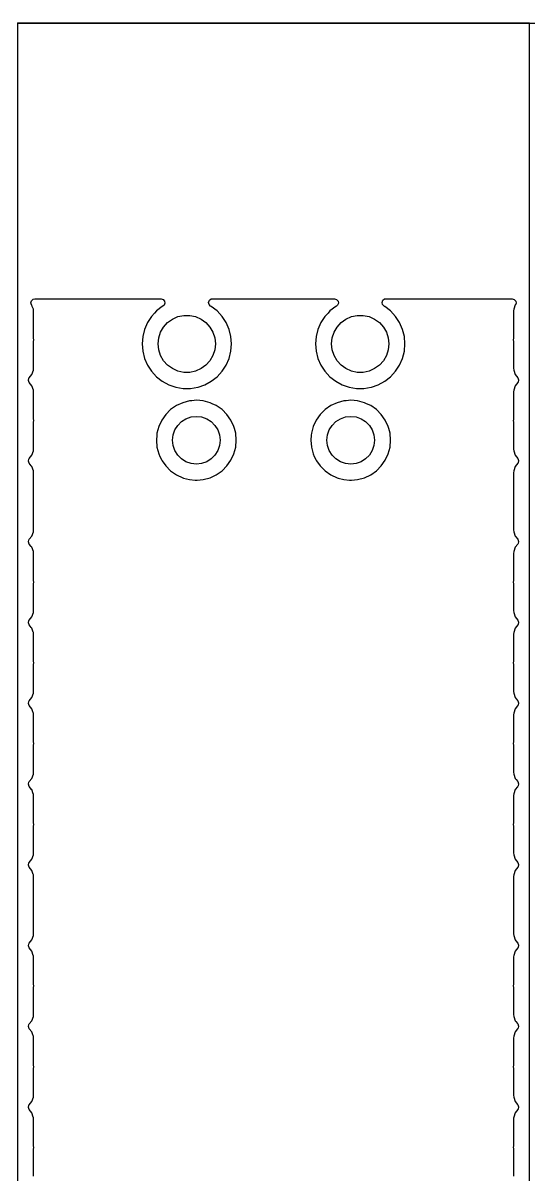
# Model space of a CAD drawing. Header units: millimetres. Extents: x 46 to 4458, y 59 to 1499.
# Drawn here: x 1836.85 to 1852.74, y 908.48 to 944.7 of the extents above; entities that cross this region are included whole.
import ezdxf

# ---------------------------------------------------------------- set-up
doc = ezdxf.new("R2010")
doc.units = ezdxf.units.MM
doc.layers.add('BLACK', color=7, linetype='Continuous')

msp = doc.modelspace()

# ---------------------------------------------------------------- linework, layer by layer
msp.add_lwpolyline([(1739.51188, 833.25441), (1638.06271, 833.5564), (1638.38771, 944.69762), (2107.13583, 944.69762), (2107.13583, 832.69492), (1950.85196, 832.69492)])
msp.add_lwpolyline([(1836.67813, 883.55889), (1852.75813, 883.55889), (1852.7581, 944.69762), (1836.6781, 944.69762)], close=True)
at = {"layer": 'BLACK', "linetype": 'Continuous'}
for p, q in [((1837.09794, 935.89659), (1837.11279, 935.96486)), ((1837.11279, 935.96486), (1837.1622, 936.01427)), ((1837.1622, 936.01427), (1837.22163, 936.02944)), ((1837.22163, 936.02944), (1841.18492, 936.02944)), ((1841.18492, 936.02944), (1841.25196, 936.00975)), ((1841.25196, 936.00975), (1841.29772, 935.95695)), ((1842.6776, 935.91382), (1842.70177, 935.97937)), ((1842.70177, 935.97937), (1842.75754, 936.02146)), ((1842.75754, 936.02146), (1842.80131, 936.02944)), ((1842.80131, 936.02944), (1846.63492, 936.02944)), ((1846.63492, 936.02944), (1846.70196, 936.00975)), ((1846.70196, 936.00975), (1846.74772, 935.95695)), ((1848.1276, 935.91382), (1848.15177, 935.97937)), ((1848.15177, 935.97937), (1848.20754, 936.02146)), ((1848.20754, 936.02146), (1848.25131, 936.02944)), ((1848.25131, 936.02944), (1852.21461, 936.02944)), ((1852.21461, 936.02944), (1852.28165, 936.00975)), ((1852.28165, 936.00975), (1852.32741, 935.95695)), ((1837.11897, 935.84021), (1837.09794, 935.89659)), ((1837.11767, 935.8395), (1837.11897, 935.84021)), ((1837.12192, 935.83172), (1837.11767, 935.8395)), ((1837.13902, 935.78586), (1837.12192, 935.83172)), ((1837.17221, 935.69687), (1837.13902, 935.78586)), ((1837.17862, 935.63727), (1837.17221, 935.69687)), ((1837.17862, 935.63726), (1837.17862, 935.63727)), ((1837.17862, 934.80377), (1837.17862, 935.63726)), ((1837.17862, 935.63726), (1837.17862, 935.63726)), ((1841.04134, 935.6433), (1840.98239, 935.57927)), ((1841.22448, 935.78585), (1841.04134, 935.64331)), ((1841.04134, 935.64331), (1841.04134, 935.6433)), ((1841.04134, 935.6433), (1841.04134, 935.6433)), ((1841.04134, 935.6433), (1841.04134, 935.6433)), ((1841.22449, 935.78586), (1841.22448, 935.78585)), ((1841.23781, 935.79306), (1841.22449, 935.78586)), ((1841.24394, 935.79638), (1841.23781, 935.79306)), ((1841.27864, 935.82423), (1841.24394, 935.79638)), ((1841.30766, 935.88779), (1841.27864, 935.82423)), ((1841.29772, 935.95695), (1841.30766, 935.88779)), ((1842.69271, 935.8456), (1842.6776, 935.91382)), ((1842.7423, 935.79638), (1842.69271, 935.8456)), ((1842.75741, 935.7882), (1842.7423, 935.79638)), ((1842.76175, 935.78586), (1842.75741, 935.7882)), ((1842.76175, 935.78585), (1842.76175, 935.78586)), ((1842.9449, 935.64331), (1842.76175, 935.78585)), ((1842.9449, 935.6433), (1842.9449, 935.64331)), ((1843.1021, 935.47254), (1842.9449, 935.6433)), ((1842.9449, 935.6433), (1842.9449, 935.6433)), ((1846.49134, 935.6433), (1846.43239, 935.57927)), ((1846.67448, 935.78585), (1846.49134, 935.64331)), ((1846.49134, 935.64331), (1846.49134, 935.6433)), ((1846.49134, 935.6433), (1846.49134, 935.6433)), ((1846.49134, 935.6433), (1846.49134, 935.6433)), ((1846.67449, 935.78586), (1846.67448, 935.78585)), ((1846.68781, 935.79306), (1846.67449, 935.78586)), ((1846.69394, 935.79638), (1846.68781, 935.79306)), ((1846.72864, 935.82423), (1846.69394, 935.79638)), ((1846.75766, 935.88779), (1846.72864, 935.82423)), ((1846.74772, 935.95695), (1846.75766, 935.88779)), ((1848.14271, 935.8456), (1848.1276, 935.91382)), ((1848.1923, 935.79638), (1848.14271, 935.8456)), ((1848.20741, 935.7882), (1848.1923, 935.79638)), ((1848.21175, 935.78586), (1848.20741, 935.7882)), ((1848.21175, 935.78585), (1848.21175, 935.78586)), ((1848.3949, 935.64331), (1848.21175, 935.78585)), ((1848.3949, 935.6433), (1848.3949, 935.64331)), ((1848.5521, 935.47254), (1848.3949, 935.6433)), ((1848.3949, 935.6433), (1848.3949, 935.6433)), ((1852.25827, 935.6433), (1852.25762, 935.63726)), ((1852.25762, 935.63726), (1852.25762, 935.63725)), ((1852.25762, 935.63725), (1852.25762, 934.80377)), ((1852.26403, 935.69687), (1852.25827, 935.6433)), ((1852.31432, 935.83172), (1852.26403, 935.69687)), ((1852.31857, 935.8395), (1852.31432, 935.83172)), ((1852.33735, 935.88779), (1852.31757, 935.84005)), ((1852.31757, 935.84005), (1852.31857, 935.8395)), ((1852.32741, 935.95695), (1852.33735, 935.88779)), ((1840.75719, 935.27824), (1840.66396, 935.06569)), ((1840.88414, 935.47254), (1840.75719, 935.27824)), ((1840.98239, 935.57927), (1840.88414, 935.47254)), ((1841.265, 935.13839), (1841.3909, 935.27822)), ((1841.3909, 935.27822), (1841.54312, 935.38881)), ((1841.54312, 935.38881), (1841.715, 935.46534)), ((1841.715, 935.46534), (1841.89904, 935.50446)), ((1841.89904, 935.50446), (1842.0872, 935.50446)), ((1842.0872, 935.50446), (1842.27123, 935.46534)), ((1842.27123, 935.46534), (1842.44312, 935.38881)), ((1842.44312, 935.38881), (1842.59534, 935.27822)), ((1842.59534, 935.27822), (1842.72123, 935.13839)), ((1843.22904, 935.27824), (1843.1021, 935.47254)), ((1843.1021, 935.47254), (1843.1021, 935.47254)), ((1843.1021, 935.47254), (1843.1021, 935.47254)), ((1843.32228, 935.06569), (1843.22904, 935.27824)), ((1846.20719, 935.27824), (1846.11396, 935.06569)), ((1846.33414, 935.47254), (1846.20719, 935.27824)), ((1846.43239, 935.57927), (1846.33414, 935.47254)), ((1846.715, 935.13839), (1846.8409, 935.27822)), ((1846.8409, 935.27822), (1846.99312, 935.38881)), ((1846.99312, 935.38881), (1847.165, 935.46534)), ((1847.165, 935.46534), (1847.34904, 935.50446)), ((1847.34904, 935.50446), (1847.5372, 935.50446)), ((1847.5372, 935.50446), (1847.72123, 935.46534)), ((1847.72123, 935.46534), (1847.89312, 935.38881)), ((1847.89312, 935.38881), (1848.04534, 935.27822)), ((1848.04534, 935.27822), (1848.17123, 935.13839)), ((1848.67904, 935.27824), (1848.5521, 935.47254)), ((1848.5521, 935.47254), (1848.5521, 935.47254)), ((1848.5521, 935.47254), (1848.5521, 935.47254)), ((1848.77228, 935.06569), (1848.67904, 935.27824)), ((1840.66396, 935.06569), (1840.60699, 934.8407)), ((1841.11279, 934.79651), (1841.17093, 934.97545)), ((1841.17093, 934.97545), (1841.265, 935.13839)), ((1842.72123, 935.13839), (1842.81531, 934.97545)), ((1842.81531, 934.97545), (1842.87345, 934.79651)), ((1843.37925, 934.8407), (1843.32228, 935.06569)), ((1846.11396, 935.06569), (1846.05699, 934.8407)), ((1846.56279, 934.79651), (1846.62093, 934.97545)), ((1846.62093, 934.97545), (1846.715, 935.13839)), ((1848.17123, 935.13839), (1848.26531, 934.97545)), ((1848.26531, 934.97545), (1848.32345, 934.79651)), ((1848.82925, 934.8407), (1848.77228, 935.06569)), ((1837.17909, 934.79297), (1837.17862, 934.80377)), ((1837.17862, 934.675), (1837.17909, 934.68581)), ((1837.17862, 933.84151), (1837.17862, 934.675)), ((1837.18378, 934.73939), (1837.17909, 934.79297)), ((1837.17909, 934.68581), (1837.18378, 934.73939)), ((1837.18378, 934.73939), (1837.18378, 934.73939)), ((1840.60698, 934.84069), (1840.58782, 934.60939)), ((1840.58782, 934.60939), (1840.58782, 934.60938)), ((1840.58782, 934.60938), (1840.60698, 934.37809)), ((1840.60699, 934.8407), (1840.60698, 934.84069)), ((1841.09312, 934.60939), (1841.11279, 934.79651)), ((1841.11279, 934.42227), (1841.09312, 934.60939)), ((1842.87345, 934.79651), (1842.89312, 934.60939)), ((1842.89312, 934.60939), (1842.87345, 934.42227)), ((1843.37925, 934.84069), (1843.37925, 934.8407)), ((1843.39842, 934.60939), (1843.37925, 934.84069)), ((1843.37925, 934.37808), (1843.39842, 934.60939)), ((1843.39842, 934.60939), (1843.39842, 934.60939)), ((1846.05698, 934.84069), (1846.03782, 934.60939)), ((1846.03782, 934.60939), (1846.03782, 934.60938)), ((1846.03782, 934.60938), (1846.05698, 934.37809)), ((1846.05699, 934.8407), (1846.05698, 934.84069)), ((1846.54312, 934.60939), (1846.56279, 934.79651)), ((1846.56279, 934.42227), (1846.54312, 934.60939)), ((1848.32345, 934.79651), (1848.34312, 934.60939)), ((1848.34312, 934.60939), (1848.32345, 934.42227)), ((1848.82925, 934.84069), (1848.82925, 934.8407)), ((1848.84842, 934.60939), (1848.82925, 934.84069)), ((1848.82925, 934.37808), (1848.84842, 934.60939)), ((1848.84842, 934.60939), (1848.84842, 934.60939)), ((1852.25715, 934.79296), (1852.25246, 934.73939)), ((1852.25246, 934.73939), (1852.25246, 934.73939)), ((1852.25246, 934.73939), (1852.25715, 934.68581)), ((1852.25762, 934.80377), (1852.25715, 934.79296)), ((1852.25715, 934.68581), (1852.25762, 934.675)), ((1852.25762, 934.675), (1852.25762, 933.84152)), ((1840.60698, 934.37809), (1840.60699, 934.37808)), ((1840.60699, 934.37808), (1840.66396, 934.15309)), ((1840.66396, 934.15309), (1840.75719, 933.94054)), ((1841.17093, 934.24332), (1841.11279, 934.42227)), ((1841.265, 934.08038), (1841.17093, 934.24332)), ((1842.81531, 934.24332), (1842.72123, 934.08038)), ((1842.87345, 934.42227), (1842.81531, 934.24332)), ((1843.22904, 933.94054), (1843.32228, 934.15309)), ((1843.32228, 934.15309), (1843.37925, 934.37808)), ((1846.05698, 934.37809), (1846.05699, 934.37808)), ((1846.05699, 934.37808), (1846.11396, 934.15309)), ((1846.11396, 934.15309), (1846.20719, 933.94054)), ((1846.62093, 934.24332), (1846.56279, 934.42227)), ((1846.715, 934.08038), (1846.62093, 934.24332)), ((1848.26531, 934.24332), (1848.17123, 934.08038)), ((1848.32345, 934.42227), (1848.26531, 934.24332)), ((1848.67904, 933.94054), (1848.77228, 934.15309)), ((1848.77228, 934.15309), (1848.82925, 934.37808)), ((1837.17221, 933.7819), (1837.17862, 933.84151)), ((1840.75719, 933.94054), (1840.88414, 933.74624)), ((1841.3909, 933.94056), (1841.265, 934.08038)), ((1841.54312, 933.82996), (1841.3909, 933.94056)), ((1841.715, 933.75344), (1841.54312, 933.82996)), ((1842.44312, 933.82996), (1842.27123, 933.75344)), ((1842.59534, 933.94056), (1842.44312, 933.82996)), ((1842.72123, 934.08038), (1842.59534, 933.94056)), ((1843.1021, 933.74623), (1843.22904, 933.94054)), ((1846.20719, 933.94054), (1846.33414, 933.74624)), ((1846.8409, 933.94056), (1846.715, 934.08038)), ((1846.99312, 933.82996), (1846.8409, 933.94056)), ((1847.165, 933.75344), (1846.99312, 933.82996)), ((1847.89312, 933.82996), (1847.72123, 933.75344)), ((1848.04534, 933.94056), (1847.89312, 933.82996)), ((1848.17123, 934.08038), (1848.04534, 933.94056)), ((1848.5521, 933.74623), (1848.67904, 933.94054)), ((1852.25762, 933.84152), (1852.25762, 933.84151)), ((1852.25762, 933.84151), (1852.26403, 933.7819)), ((1837.02012, 933.46054), (1837.03497, 933.52881)), ((1837.04454, 933.39508), (1837.02012, 933.46054)), ((1837.03497, 933.52881), (1837.04454, 933.54369)), ((1837.04454, 933.54369), (1837.12192, 933.64706)), ((1837.12192, 933.64706), (1837.17221, 933.7819)), ((1840.88414, 933.74624), (1840.88414, 933.74624)), ((1840.88414, 933.74624), (1840.88414, 933.74623)), ((1840.88414, 933.74623), (1841.04134, 933.57547)), ((1841.04134, 933.57547), (1841.04134, 933.57547)), ((1841.04134, 933.57547), (1841.04134, 933.57547)), ((1841.04134, 933.57547), (1841.22448, 933.43292)), ((1841.22448, 933.43292), (1841.22449, 933.43292)), ((1841.22449, 933.43292), (1841.22449, 933.43292)), ((1841.22449, 933.43292), (1841.42862, 933.32245)), ((1841.89904, 933.71432), (1841.715, 933.75344)), ((1842.0872, 933.71432), (1841.89904, 933.71432)), ((1842.27123, 933.75344), (1842.0872, 933.71432)), ((1842.55762, 933.32245), (1842.76175, 933.43292)), ((1842.76175, 933.43292), (1842.9449, 933.57547)), ((1842.9449, 933.57547), (1843.1021, 933.74623)), ((1846.33414, 933.74624), (1846.33414, 933.74624)), ((1846.33414, 933.74624), (1846.33414, 933.74623)), ((1846.33414, 933.74623), (1846.49134, 933.57547)), ((1846.49134, 933.57547), (1846.49134, 933.57547)), ((1846.49134, 933.57547), (1846.49134, 933.57547)), ((1846.49134, 933.57547), (1846.67448, 933.43292)), ((1846.67448, 933.43292), (1846.67449, 933.43292)), ((1846.67449, 933.43292), (1846.67449, 933.43292)), ((1846.67449, 933.43292), (1846.87862, 933.32245)), ((1847.34904, 933.71432), (1847.165, 933.75344)), ((1847.5372, 933.71432), (1847.34904, 933.71432)), ((1847.72123, 933.75344), (1847.5372, 933.71432)), ((1848.00762, 933.32245), (1848.21175, 933.43292)), ((1848.21175, 933.43292), (1848.3949, 933.57547)), ((1848.3949, 933.57547), (1848.5521, 933.74623)), ((1852.26403, 933.7819), (1852.31432, 933.64706)), ((1852.31432, 933.64706), (1852.31432, 933.64706)), ((1852.31432, 933.64706), (1852.3917, 933.5437)), ((1852.3917, 933.5437), (1852.41611, 933.47823)), ((1852.41611, 933.47823), (1852.40126, 933.40996)), ((1837.12192, 933.29172), (1837.04454, 933.39508)), ((1837.17221, 933.15687), (1837.12192, 933.29172)), ((1837.17862, 933.09727), (1837.17221, 933.15687)), ((1837.17862, 933.09726), (1837.17862, 933.09727)), ((1837.17862, 932.26377), (1837.17862, 933.09726)), ((1837.17862, 933.09726), (1837.17862, 933.09726)), ((1841.42862, 933.32245), (1841.51814, 933.29172)), ((1841.51814, 933.29172), (1841.64813, 933.24709)), ((1841.64813, 933.24709), (1841.64814, 933.24709)), ((1841.64814, 933.24709), (1841.64814, 933.24709)), ((1841.64814, 933.24709), (1841.87707, 933.20889)), ((1841.87707, 933.20889), (1841.87707, 933.20889)), ((1841.87707, 933.20889), (1842.10917, 933.20889)), ((1842.10917, 933.20889), (1842.3381, 933.24709)), ((1842.10917, 933.20889), (1842.10917, 933.20889)), ((1842.3381, 933.24709), (1842.343, 933.24877)), ((1842.343, 933.24877), (1842.34656, 933.24999)), ((1842.34656, 933.24999), (1842.55762, 933.32245)), ((1846.87862, 933.32245), (1846.96814, 933.29172)), ((1846.96814, 933.29172), (1847.09813, 933.24709)), ((1847.09813, 933.24709), (1847.09814, 933.24709)), ((1847.09814, 933.24709), (1847.09814, 933.24709)), ((1847.09814, 933.24709), (1847.32707, 933.20889)), ((1847.32707, 933.20889), (1847.32707, 933.20889)), ((1847.32707, 933.20889), (1847.55917, 933.20889)), ((1847.55917, 933.20889), (1847.7881, 933.24709)), ((1847.55917, 933.20889), (1847.55917, 933.20889)), ((1847.7881, 933.24709), (1847.793, 933.24877)), ((1847.793, 933.24877), (1847.79656, 933.24999)), ((1847.79656, 933.24999), (1848.00762, 933.32245)), ((1852.26403, 933.15687), (1852.25762, 933.09727)), ((1852.25762, 933.09727), (1852.25762, 933.09726)), ((1852.25762, 933.09726), (1852.25762, 933.09725)), ((1852.25762, 933.09725), (1852.25762, 932.26377)), ((1852.31432, 933.29172), (1852.26403, 933.15687)), ((1852.3917, 933.39508), (1852.31432, 933.29172)), ((1852.31432, 933.29172), (1852.31432, 933.29172)), ((1852.40126, 933.40996), (1852.3917, 933.39508)), ((1841.86379, 932.75896), (1841.66548, 932.66649)), ((1841.8638, 932.75897), (1841.86379, 932.75896)), ((1842.07514, 932.81559), (1841.8638, 932.75897)), ((1842.1478, 932.82195), (1842.07514, 932.81559)), ((1842.07514, 932.81559), (1842.07514, 932.81559)), ((1842.29312, 932.83466), (1842.1478, 932.82195)), ((1842.5111, 932.81559), (1842.29312, 932.83466)), ((1842.29312, 932.83466), (1842.29312, 932.83466)), ((1842.72244, 932.75897), (1842.5111, 932.81559)), ((1842.72245, 932.75896), (1842.72244, 932.75897)), ((1842.79229, 932.7264), (1842.72245, 932.75896)), ((1842.72245, 932.75896), (1842.72245, 932.75896)), ((1842.92076, 932.66649), (1842.79229, 932.7264)), ((1846.71379, 932.75896), (1846.51548, 932.66649)), ((1846.7138, 932.75897), (1846.71379, 932.75896)), ((1846.92514, 932.81559), (1846.7138, 932.75897)), ((1846.9978, 932.82195), (1846.92514, 932.81559)), ((1846.92514, 932.81559), (1846.92514, 932.81559)), ((1847.14312, 932.83466), (1846.9978, 932.82195)), ((1847.3611, 932.81559), (1847.14312, 932.83466)), ((1847.14312, 932.83466), (1847.14312, 932.83466)), ((1847.57244, 932.75897), (1847.3611, 932.81559)), ((1847.57245, 932.75896), (1847.57244, 932.75897)), ((1847.64229, 932.7264), (1847.57245, 932.75896)), ((1847.57245, 932.75896), (1847.57245, 932.75896)), ((1847.77076, 932.66649), (1847.64229, 932.7264)), ((1841.33152, 932.38627), (1841.20602, 932.20703)), ((1841.48624, 932.54099), (1841.33152, 932.38627)), ((1841.66548, 932.66649), (1841.48624, 932.54099)), ((1841.66548, 932.66649), (1841.66548, 932.66649)), ((1843.1, 932.54099), (1842.92076, 932.66649)), ((1842.92076, 932.66649), (1842.92076, 932.66649)), ((1842.92076, 932.66649), (1842.92076, 932.66649)), ((1843.25472, 932.38627), (1843.1, 932.54099)), ((1843.25472, 932.38626), (1843.25472, 932.38627)), ((1843.38022, 932.20703), (1843.25472, 932.38626)), ((1846.18152, 932.38627), (1846.05602, 932.20703)), ((1846.33624, 932.54099), (1846.18152, 932.38627)), ((1846.51548, 932.66649), (1846.33624, 932.54099)), ((1846.51548, 932.66649), (1846.51548, 932.66649)), ((1847.95, 932.54099), (1847.77076, 932.66649)), ((1847.77076, 932.66649), (1847.77076, 932.66649)), ((1847.77076, 932.66649), (1847.77076, 932.66649)), ((1848.10472, 932.38627), (1847.95, 932.54099)), ((1848.10472, 932.38626), (1848.10472, 932.38627)), ((1848.23022, 932.20703), (1848.10472, 932.38626)), ((1837.17909, 932.25297), (1837.17862, 932.26377)), ((1837.17862, 932.135), (1837.17909, 932.14581)), ((1837.17862, 931.57939), (1837.17862, 932.135)), ((1837.18378, 932.19939), (1837.17909, 932.25297)), ((1837.17909, 932.14581), (1837.18378, 932.19939)), ((1837.18378, 932.19939), (1837.18378, 932.19939)), ((1841.11354, 932.00871), (1841.05691, 931.79737)), ((1841.11355, 932.00872), (1841.11354, 932.00871)), ((1841.20602, 932.20703), (1841.11355, 932.00872)), ((1841.20602, 932.20703), (1841.20602, 932.20703)), ((1841.61739, 931.9048), (1841.70675, 932.047)), ((1841.70675, 932.047), (1841.8255, 932.16576)), ((1841.8255, 932.16576), (1841.96771, 932.25511)), ((1841.96771, 932.25511), (1842.12623, 932.31058)), ((1842.12623, 932.31058), (1842.29312, 932.32939)), ((1842.29312, 932.32939), (1842.46001, 932.31058)), ((1842.46001, 932.31058), (1842.61853, 932.25511)), ((1842.61853, 932.25511), (1842.76074, 932.16576)), ((1842.76074, 932.16576), (1842.87949, 932.047)), ((1842.87949, 932.047), (1842.96885, 931.9048)), ((1843.47269, 932.00872), (1843.38022, 932.20703)), ((1843.38022, 932.20703), (1843.38022, 932.20703)), ((1843.38022, 932.20703), (1843.38022, 932.20703)), ((1843.4727, 932.00871), (1843.47269, 932.00872)), ((1843.48862, 931.94927), (1843.4727, 932.00871)), ((1843.4727, 932.00871), (1843.4727, 932.00871)), ((1845.96354, 932.00871), (1845.90691, 931.79737)), ((1845.96355, 932.00872), (1845.96354, 932.00871)), ((1846.05602, 932.20703), (1845.96355, 932.00872)), ((1846.05602, 932.20703), (1846.05602, 932.20703)), ((1846.46739, 931.9048), (1846.55675, 932.047)), ((1846.55675, 932.047), (1846.6755, 932.16576)), ((1846.6755, 932.16576), (1846.81771, 932.25511)), ((1846.81771, 932.25511), (1846.97623, 932.31058)), ((1846.97623, 932.31058), (1847.14312, 932.32939)), ((1847.14312, 932.32939), (1847.31001, 932.31058)), ((1847.31001, 932.31058), (1847.46853, 932.25511)), ((1847.46853, 932.25511), (1847.61074, 932.16576)), ((1847.61074, 932.16576), (1847.72949, 932.047)), ((1847.72949, 932.047), (1847.81885, 931.9048)), ((1848.32269, 932.00872), (1848.23022, 932.20703)), ((1848.23022, 932.20703), (1848.23022, 932.20703)), ((1848.23022, 932.20703), (1848.23022, 932.20703)), ((1848.3227, 932.00871), (1848.32269, 932.00872)), ((1848.33862, 931.94927), (1848.3227, 932.00871)), ((1848.3227, 932.00871), (1848.3227, 932.00871)), ((1852.25313, 932.20703), (1852.25246, 932.19939)), ((1852.25246, 932.19939), (1852.25714, 932.14585)), ((1852.25715, 932.25296), (1852.25313, 932.20703)), ((1852.25714, 932.14585), (1852.25715, 932.14581)), ((1852.25762, 932.26377), (1852.25715, 932.25296)), ((1852.25715, 932.14581), (1852.25762, 932.135)), ((1852.25762, 932.135), (1852.25762, 931.30152)), ((1841.05214, 931.74287), (1841.03784, 931.57939)), ((1841.05691, 931.79736), (1841.05214, 931.74287)), ((1841.05691, 931.79737), (1841.05691, 931.79736)), ((1841.54312, 931.57939), (1841.56192, 931.74628)), ((1841.56192, 931.74628), (1841.61739, 931.9048)), ((1842.96885, 931.9048), (1843.02432, 931.74628)), ((1843.02432, 931.74628), (1843.04312, 931.57939)), ((1843.52933, 931.79736), (1843.48862, 931.94927)), ((1843.5484, 931.57939), (1843.52933, 931.79736)), ((1845.90214, 931.74287), (1845.88784, 931.57939)), ((1845.90691, 931.79736), (1845.90214, 931.74287)), ((1845.90691, 931.79737), (1845.90691, 931.79736)), ((1846.39312, 931.57939), (1846.41192, 931.74628)), ((1846.41192, 931.74628), (1846.46739, 931.9048)), ((1847.81885, 931.9048), (1847.87432, 931.74628)), ((1847.87432, 931.74628), (1847.89312, 931.57939)), ((1848.37933, 931.79736), (1848.33862, 931.94927)), ((1848.3984, 931.57939), (1848.37933, 931.79736)), ((1837.17221, 931.2419), (1837.17862, 931.30151)), ((1837.17862, 931.30151), (1837.17862, 931.57939)), ((1841.03784, 931.57939), (1841.03784, 931.57939)), ((1841.03784, 931.57939), (1841.05691, 931.36141)), ((1841.05691, 931.36141), (1841.05691, 931.36141)), ((1841.05691, 931.36141), (1841.11354, 931.15007)), ((1841.56192, 931.4125), (1841.54312, 931.57939)), ((1841.61739, 931.25397), (1841.56192, 931.4125)), ((1841.70675, 931.11177), (1841.61739, 931.25397)), ((1842.96885, 931.25397), (1842.87949, 931.11177)), ((1843.02432, 931.4125), (1842.96885, 931.25397)), ((1843.04312, 931.57939), (1843.02432, 931.4125)), ((1843.47269, 931.15006), (1843.52933, 931.36141)), ((1843.52933, 931.36141), (1843.5484, 931.57939)), ((1843.5484, 931.57939), (1843.5484, 931.57939)), ((1845.88784, 931.57939), (1845.88784, 931.57939)), ((1845.88784, 931.57939), (1845.90691, 931.36141)), ((1845.90691, 931.36141), (1845.90691, 931.36141)), ((1845.90691, 931.36141), (1845.96354, 931.15007)), ((1846.41192, 931.4125), (1846.39312, 931.57939)), ((1846.46739, 931.25397), (1846.41192, 931.4125)), ((1846.55675, 931.11177), (1846.46739, 931.25397)), ((1847.81885, 931.25397), (1847.72949, 931.11177)), ((1847.87432, 931.4125), (1847.81885, 931.25397)), ((1847.89312, 931.57939), (1847.87432, 931.4125)), ((1848.32269, 931.15006), (1848.37933, 931.36141)), ((1848.37933, 931.36141), (1848.3984, 931.57939)), ((1852.25762, 931.30152), (1852.25762, 931.30151)), ((1852.25762, 931.30151), (1852.26403, 931.2419)), ((1837.02012, 930.92054), (1837.03497, 930.98881)), ((1837.04454, 930.85508), (1837.02012, 930.92054)), ((1837.03497, 930.98881), (1837.04454, 931.00369)), ((1837.04454, 931.00369), (1837.12192, 931.10706)), ((1837.12192, 931.10706), (1837.17221, 931.2419)), ((1841.11354, 931.15007), (1841.11354, 931.15006)), ((1841.11354, 931.15006), (1841.11354, 931.15006)), ((1841.11354, 931.15006), (1841.15, 931.07189)), ((1841.15, 931.07189), (1841.20602, 930.95175)), ((1841.20602, 930.95175), (1841.21744, 930.93544)), ((1841.21744, 930.93544), (1841.33152, 930.77251)), ((1841.8255, 930.99301), (1841.70675, 931.11177)), ((1841.96771, 930.90366), (1841.8255, 930.99301)), ((1842.12623, 930.84819), (1841.96771, 930.90366)), ((1842.61853, 930.90366), (1842.46001, 930.84819)), ((1842.76074, 930.99301), (1842.61853, 930.90366)), ((1842.87949, 931.11177), (1842.76074, 930.99301)), ((1843.25472, 930.77251), (1843.38022, 930.95175)), ((1843.38022, 930.95175), (1843.47269, 931.15006)), ((1845.96354, 931.15007), (1845.96354, 931.15006)), ((1845.96354, 931.15006), (1845.96354, 931.15006)), ((1845.96354, 931.15006), (1846, 931.07189)), ((1846, 931.07189), (1846.05602, 930.95175)), ((1846.05602, 930.95175), (1846.06744, 930.93544)), ((1846.06744, 930.93544), (1846.18152, 930.77251)), ((1846.6755, 930.99301), (1846.55675, 931.11177)), ((1846.81771, 930.90366), (1846.6755, 930.99301)), ((1846.97623, 930.84819), (1846.81771, 930.90366)), ((1847.46853, 930.90366), (1847.31001, 930.84819)), ((1847.61074, 930.99301), (1847.46853, 930.90366)), ((1847.72949, 931.11177), (1847.61074, 930.99301)), ((1848.10472, 930.77251), (1848.23022, 930.95175)), ((1848.23022, 930.95175), (1848.32269, 931.15006)), ((1852.26403, 931.2419), (1852.31432, 931.10706)), ((1852.31432, 931.10706), (1852.31432, 931.10706)), ((1852.31432, 931.10706), (1852.3917, 931.0037)), ((1852.3917, 931.0037), (1852.41611, 930.93823)), ((1852.41611, 930.93823), (1852.40126, 930.86996)), ((1837.10635, 930.77251), (1837.04454, 930.85508)), ((1837.12191, 930.75172), (1837.10635, 930.77251)), ((1837.12192, 930.75172), (1837.12191, 930.75172)), ((1837.17217, 930.61697), (1837.12192, 930.75172)), ((1837.17221, 930.61687), (1837.17217, 930.61697)), ((1837.17862, 930.55726), (1837.17221, 930.61687)), ((1837.17862, 928.76151), (1837.17862, 930.55726)), ((1841.33152, 930.77251), (1841.48624, 930.61779)), ((1841.48624, 930.61779), (1841.66548, 930.49229)), ((1842.29312, 930.82939), (1842.12623, 930.84819)), ((1842.46001, 930.84819), (1842.29312, 930.82939)), ((1842.92076, 930.49229), (1843.1, 930.61779)), ((1843.1, 930.61779), (1843.25472, 930.77251)), ((1846.18152, 930.77251), (1846.33624, 930.61779)), ((1846.33624, 930.61779), (1846.51548, 930.49229)), ((1847.14312, 930.82939), (1846.97623, 930.84819)), ((1847.31001, 930.84819), (1847.14312, 930.82939)), ((1847.77076, 930.49229), (1847.95, 930.61779)), ((1847.95, 930.61779), (1848.10472, 930.77251)), ((1852.26403, 930.61687), (1852.25762, 930.55727)), ((1852.25762, 930.55727), (1852.25762, 930.55726)), ((1852.25762, 930.55726), (1852.25762, 930.55725)), ((1852.25762, 930.55725), (1852.25762, 928.76152)), ((1852.31432, 930.75172), (1852.26403, 930.61687)), ((1852.3917, 930.85508), (1852.31432, 930.75172)), ((1852.31432, 930.75172), (1852.31432, 930.75172)), ((1852.40126, 930.86996), (1852.3917, 930.85508)), ((1841.66548, 930.49229), (1841.86379, 930.39981)), ((1841.86379, 930.39981), (1841.8638, 930.39981)), ((1841.8638, 930.39981), (1841.8638, 930.39981)), ((1841.8638, 930.39981), (1841.89448, 930.39159)), ((1841.89448, 930.39159), (1842.07514, 930.34318)), ((1842.07514, 930.34318), (1842.25805, 930.32718)), ((1842.25805, 930.32718), (1842.29312, 930.32411)), ((1842.29312, 930.32411), (1842.32137, 930.32658)), ((1842.29312, 930.32411), (1842.29312, 930.32411)), ((1842.29312, 930.32411), (1842.29312, 930.32411)), ((1842.32137, 930.32658), (1842.5111, 930.34318)), ((1842.5111, 930.34318), (1842.72245, 930.39981)), ((1842.72245, 930.39981), (1842.92076, 930.49229)), ((1846.51548, 930.49229), (1846.71379, 930.39981)), ((1846.71379, 930.39981), (1846.7138, 930.39981)), ((1846.7138, 930.39981), (1846.7138, 930.39981)), ((1846.7138, 930.39981), (1846.74448, 930.39159)), ((1846.74448, 930.39159), (1846.92514, 930.34318)), ((1846.92514, 930.34318), (1847.10805, 930.32718)), ((1847.10805, 930.32718), (1847.14312, 930.32411)), ((1847.14312, 930.32411), (1847.17137, 930.32658)), ((1847.14312, 930.32411), (1847.14312, 930.32411)), ((1847.14312, 930.32411), (1847.14312, 930.32411)), ((1847.17137, 930.32658), (1847.3611, 930.34318)), ((1847.3611, 930.34318), (1847.57245, 930.39981)), ((1847.57245, 930.39981), (1847.77076, 930.49229)), ((1837.17221, 928.7019), (1837.17862, 928.76151)), ((1852.25762, 928.76152), (1852.25762, 928.76151)), ((1852.25762, 928.76151), (1852.26403, 928.7019)), ((1837.02012, 928.38054), (1837.03497, 928.44881)), ((1837.04454, 928.31508), (1837.02012, 928.38054)), ((1837.03497, 928.44881), (1837.04454, 928.46369)), ((1837.04454, 928.46369), (1837.12192, 928.56706)), ((1837.12192, 928.56706), (1837.17221, 928.7019)), ((1852.26403, 928.7019), (1852.31432, 928.56706)), ((1852.31432, 928.56706), (1852.31432, 928.56706)), ((1852.31432, 928.56706), (1852.32538, 928.55228)), ((1852.32538, 928.55228), (1852.39098, 928.46466)), ((1852.39098, 928.46466), (1852.3917, 928.4637)), ((1852.3917, 928.4637), (1852.41611, 928.39823)), ((1852.41611, 928.39823), (1852.40126, 928.32996)), ((1837.10508, 928.23421), (1837.04454, 928.31508)), ((1837.12191, 928.21172), (1837.10508, 928.23421)), ((1837.12192, 928.21172), (1837.12191, 928.21172)), ((1837.17221, 928.07687), (1837.12192, 928.21172)), ((1837.17262, 928.07308), (1837.17221, 928.07687)), ((1837.17862, 928.01727), (1837.17262, 928.07308)), ((1837.17862, 928.01726), (1837.17862, 928.01727)), ((1837.17862, 927.18377), (1837.17862, 928.01726)), ((1837.17862, 928.01726), (1837.17862, 928.01726)), ((1852.26403, 928.07687), (1852.25762, 928.01727)), ((1852.25762, 928.01727), (1852.25762, 928.01726)), ((1852.25762, 928.01726), (1852.25762, 928.01725)), ((1852.25762, 928.01725), (1852.25762, 927.18377)), ((1852.31432, 928.21172), (1852.26403, 928.07687)), ((1852.3917, 928.31508), (1852.31432, 928.21172)), ((1852.31432, 928.21172), (1852.31432, 928.21172)), ((1852.40126, 928.32996), (1852.3917, 928.31508)), ((1837.17909, 927.17297), (1837.17862, 927.18377)), ((1837.17862, 927.055), (1837.17909, 927.06581)), ((1837.17862, 926.22151), (1837.17862, 927.055)), ((1837.18378, 927.11939), (1837.17909, 927.17297)), ((1837.17909, 927.06581), (1837.18378, 927.11939)), ((1837.18378, 927.11939), (1837.18378, 927.11939)), ((1852.25715, 927.17296), (1852.25246, 927.11939)), ((1852.25246, 927.11939), (1852.25246, 927.11939)), ((1852.25246, 927.11939), (1852.25715, 927.06581)), ((1852.25762, 927.18377), (1852.25715, 927.17296)), ((1852.25715, 927.06581), (1852.25762, 927.055)), ((1852.25762, 927.055), (1852.25762, 926.22152)), ((1837.17221, 926.1619), (1837.17862, 926.22151)), ((1852.25762, 926.22152), (1852.25762, 926.22151)), ((1852.25762, 926.22151), (1852.26403, 926.1619)), ((1837.02012, 925.84054), (1837.03497, 925.90881)), ((1837.04454, 925.77508), (1837.02012, 925.84054)), ((1837.03497, 925.90881), (1837.04454, 925.92369)), ((1837.04454, 925.92369), (1837.12192, 926.02706)), ((1837.12192, 926.02706), (1837.17221, 926.1619)), ((1852.26403, 926.1619), (1852.31432, 926.02706)), ((1852.31432, 926.02706), (1852.31432, 926.02706)), ((1852.31432, 926.02706), (1852.3917, 925.9237)), ((1852.3917, 925.9237), (1852.41611, 925.85823)), ((1852.41611, 925.85823), (1852.40126, 925.78996)), ((1837.10837, 925.68981), (1837.04454, 925.77508)), ((1837.12191, 925.67172), (1837.10837, 925.68981)), ((1837.12192, 925.67172), (1837.12191, 925.67172)), ((1837.16941, 925.54437), (1837.12192, 925.67172)), ((1837.17221, 925.53687), (1837.16941, 925.54437)), ((1837.17862, 925.47727), (1837.17221, 925.53687)), ((1837.17862, 925.47726), (1837.17862, 925.47727)), ((1837.17862, 924.64377), (1837.17862, 925.47726)), ((1837.17862, 925.47726), (1837.17862, 925.47726)), ((1852.25772, 925.47818), (1852.25762, 925.47726)), ((1852.25762, 925.47726), (1852.25762, 925.47725)), ((1852.25762, 925.47725), (1852.25762, 924.64377)), ((1852.26403, 925.53687), (1852.25772, 925.47818)), ((1852.31432, 925.67172), (1852.26403, 925.53687)), ((1852.3917, 925.77508), (1852.31432, 925.67172)), ((1852.31432, 925.67172), (1852.31432, 925.67172)), ((1852.40126, 925.78996), (1852.3917, 925.77508)), ((1837.17909, 924.63297), (1837.17862, 924.64377)), ((1837.17862, 924.515), (1837.17909, 924.52581)), ((1837.17862, 923.68151), (1837.17862, 924.515)), ((1837.18378, 924.57939), (1837.17909, 924.63297)), ((1837.17909, 924.52581), (1837.18378, 924.57939)), ((1837.18378, 924.57939), (1837.18378, 924.57939)), ((1852.25715, 924.63296), (1852.25246, 924.57939)), ((1852.25246, 924.57939), (1852.25246, 924.57939)), ((1852.25246, 924.57939), (1852.25715, 924.52581)), ((1852.25762, 924.64377), (1852.25715, 924.63296)), ((1852.25715, 924.52581), (1852.25762, 924.515)), ((1852.25762, 924.515), (1852.25762, 923.68152)), ((1837.17221, 923.6219), (1837.17862, 923.68151)), ((1852.25762, 923.68152), (1852.25762, 923.68151)), ((1852.25762, 923.68151), (1852.26403, 923.6219)), ((1837.02012, 923.30054), (1837.03497, 923.36881)), ((1837.04454, 923.23508), (1837.02012, 923.30054)), ((1837.03497, 923.36881), (1837.04454, 923.38369)), ((1837.04454, 923.38369), (1837.12192, 923.48706)), ((1837.12192, 923.48706), (1837.17221, 923.6219)), ((1852.26403, 923.6219), (1852.31432, 923.48706)), ((1852.31432, 923.48706), (1852.31432, 923.48706)), ((1852.31432, 923.48706), (1852.34444, 923.44682)), ((1852.34444, 923.44682), (1852.38995, 923.38604)), ((1852.38995, 923.38604), (1852.3917, 923.3837)), ((1852.3917, 923.3837), (1852.41611, 923.31823)), ((1852.41611, 923.31823), (1852.40126, 923.24996)), ((1837.12138, 923.13244), (1837.04454, 923.23508)), ((1837.12191, 923.13172), (1837.12138, 923.13244)), ((1837.12192, 923.13172), (1837.12191, 923.13172)), ((1837.16714, 923.01046), (1837.12192, 923.13172)), ((1837.17221, 922.99687), (1837.16714, 923.01046)), ((1837.17862, 922.93727), (1837.17221, 922.99687)), ((1837.17862, 922.93726), (1837.17862, 922.93727)), ((1837.17862, 922.10377), (1837.17862, 922.93726)), ((1837.17862, 922.93726), (1837.17862, 922.93726)), ((1852.25803, 922.94107), (1852.25762, 922.93726)), ((1852.25762, 922.93726), (1852.25762, 922.93725)), ((1852.25762, 922.93725), (1852.25762, 922.10377)), ((1852.26403, 922.99687), (1852.25803, 922.94107)), ((1852.31432, 923.13172), (1852.26403, 922.99687)), ((1852.3867, 923.2284), (1852.31432, 923.13172)), ((1852.31432, 923.13172), (1852.31432, 923.13172)), ((1852.3917, 923.23508), (1852.3867, 923.2284)), ((1852.40126, 923.24996), (1852.3917, 923.23508)), ((1837.17909, 922.09297), (1837.17862, 922.10377)), ((1837.17862, 921.975), (1837.17909, 921.98581)), ((1837.17862, 921.14151), (1837.17862, 921.975)), ((1837.18378, 922.03939), (1837.17909, 922.09297)), ((1837.17909, 921.98581), (1837.18378, 922.03939)), ((1837.18378, 922.03939), (1837.18378, 922.03939)), ((1852.25715, 922.09296), (1852.25246, 922.03939)), ((1852.25246, 922.03939), (1852.25246, 922.03939)), ((1852.25246, 922.03939), (1852.25715, 921.98581)), ((1852.25762, 922.10377), (1852.25715, 922.09296)), ((1852.25715, 921.98581), (1852.25762, 921.975)), ((1852.25762, 921.975), (1852.25762, 921.14152)), ((1837.17221, 921.0819), (1837.17862, 921.14151)), ((1852.25762, 921.14152), (1852.25762, 921.14151)), ((1852.25762, 921.14151), (1852.26403, 921.0819)), ((1837.02012, 920.76054), (1837.03497, 920.82881)), ((1837.04454, 920.69508), (1837.02012, 920.76054)), ((1837.03497, 920.82881), (1837.04454, 920.84369)), ((1837.04454, 920.84369), (1837.12192, 920.94706)), ((1837.12192, 920.94706), (1837.17221, 921.0819)), ((1852.26403, 921.0819), (1852.31432, 920.94706)), ((1852.31432, 920.94706), (1852.31432, 920.94706)), ((1852.31432, 920.94706), (1852.34183, 920.91031)), ((1852.34183, 920.91031), (1852.38871, 920.84769)), ((1852.38871, 920.84769), (1852.3917, 920.8437)), ((1852.3917, 920.8437), (1852.41611, 920.77823)), ((1852.41611, 920.77823), (1852.40126, 920.70996)), ((1837.1187, 920.59602), (1837.04454, 920.69508)), ((1837.12191, 920.59172), (1837.1187, 920.59602)), ((1837.12192, 920.59172), (1837.12191, 920.59172)), ((1837.17122, 920.45953), (1837.12192, 920.59172)), ((1837.17221, 920.45687), (1837.17122, 920.45953)), ((1837.17862, 920.39727), (1837.17221, 920.45687)), ((1837.17862, 920.39726), (1837.17862, 920.39727)), ((1837.17862, 919.56377), (1837.17862, 920.39726)), ((1837.17862, 920.39726), (1837.17862, 920.39726)), ((1852.25832, 920.4038), (1852.25762, 920.39726)), ((1852.25762, 920.39726), (1852.25762, 920.39725)), ((1852.25762, 920.39725), (1852.25762, 919.56377)), ((1852.26403, 920.45687), (1852.25832, 920.4038)), ((1852.31432, 920.59172), (1852.26403, 920.45687)), ((1852.38239, 920.68264), (1852.31432, 920.59172)), ((1852.31432, 920.59172), (1852.31432, 920.59172)), ((1852.3917, 920.69508), (1852.38239, 920.68264)), ((1852.40126, 920.70996), (1852.3917, 920.69508)), ((1837.17909, 919.55297), (1837.17862, 919.56377)), ((1837.17862, 919.435), (1837.17909, 919.44581)), ((1837.17862, 918.60151), (1837.17862, 919.435)), ((1837.18378, 919.49939), (1837.17909, 919.55297)), ((1837.17909, 919.44581), (1837.18378, 919.49939)), ((1837.18378, 919.49939), (1837.18378, 919.49939)), ((1852.25715, 919.55296), (1852.25246, 919.49939)), ((1852.25246, 919.49939), (1852.25246, 919.49939)), ((1852.25246, 919.49939), (1852.25715, 919.44581)), ((1852.25762, 919.56377), (1852.25715, 919.55296)), ((1852.25715, 919.44581), (1852.25762, 919.435)), ((1852.25762, 919.435), (1852.25762, 918.60152)), ((1837.17221, 918.5419), (1837.17862, 918.60151)), ((1852.25762, 918.60152), (1852.25762, 918.60151)), ((1852.25762, 918.60151), (1852.26403, 918.5419)), ((1837.02012, 918.22054), (1837.03497, 918.28881)), ((1837.04454, 918.15508), (1837.02012, 918.22054)), ((1837.03497, 918.28881), (1837.04454, 918.30369)), ((1837.04454, 918.30369), (1837.12192, 918.40706)), ((1837.12192, 918.40706), (1837.17221, 918.5419)), ((1852.26403, 918.5419), (1852.31432, 918.40706)), ((1852.31432, 918.40706), (1852.31432, 918.40706)), ((1852.31432, 918.40706), (1852.3917, 918.3037)), ((1852.3917, 918.3037), (1852.41611, 918.23823)), ((1852.41611, 918.23823), (1852.40126, 918.16996)), ((1837.12191, 918.05172), (1837.04454, 918.15508)), ((1837.12192, 918.05172), (1837.12191, 918.05172)), ((1837.16974, 917.9235), (1837.12192, 918.05172)), ((1837.17221, 917.91687), (1837.16974, 917.9235)), ((1837.17862, 917.85726), (1837.17221, 917.91687)), ((1837.17862, 916.06151), (1837.17862, 917.85726)), ((1852.26403, 917.91687), (1852.25762, 917.85727)), ((1852.25762, 917.85727), (1852.25762, 917.85726)), ((1852.25762, 917.85726), (1852.25762, 917.85725)), ((1852.25762, 917.85725), (1852.25762, 916.06152)), ((1852.31432, 918.05172), (1852.26403, 917.91687)), ((1852.3917, 918.15508), (1852.31432, 918.05172)), ((1852.31432, 918.05172), (1852.31432, 918.05172)), ((1852.40126, 918.16996), (1852.3917, 918.15508)), ((1837.17221, 916.0019), (1837.17862, 916.06151)), ((1852.25762, 916.06152), (1852.25762, 916.06151)), ((1852.25762, 916.06151), (1852.26403, 916.0019)), ((1837.02012, 915.68054), (1837.03497, 915.74881)), ((1837.04454, 915.61508), (1837.02012, 915.68054)), ((1837.03497, 915.74881), (1837.04454, 915.76369)), ((1837.04454, 915.76369), (1837.12192, 915.86706)), ((1837.12192, 915.86706), (1837.17221, 916.0019)), ((1852.26403, 916.0019), (1852.31432, 915.86706)), ((1852.31432, 915.86706), (1852.31432, 915.86706)), ((1852.31432, 915.86706), (1852.33288, 915.84227)), ((1852.33288, 915.84227), (1852.39049, 915.76532)), ((1852.39049, 915.76532), (1852.3917, 915.7637)), ((1852.3917, 915.7637), (1852.41611, 915.69823)), ((1852.41611, 915.69823), (1852.40126, 915.62996)), ((1837.12125, 915.51261), (1837.04454, 915.61508)), ((1837.12191, 915.51172), (1837.12125, 915.51261)), ((1837.12192, 915.51172), (1837.12191, 915.51172)), ((1837.17154, 915.37867), (1837.12192, 915.51172)), ((1837.17221, 915.37687), (1837.17154, 915.37867)), ((1837.17862, 915.31727), (1837.17221, 915.37687)), ((1837.17862, 915.31726), (1837.17862, 915.31727)), ((1837.17862, 914.48377), (1837.17862, 915.31726)), ((1837.17862, 915.31726), (1837.17862, 915.31726)), ((1852.25937, 915.3335), (1852.25762, 915.31726)), ((1852.25762, 915.31726), (1852.25762, 915.31725)), ((1852.25762, 915.31725), (1852.25762, 914.48377)), ((1852.26403, 915.37687), (1852.25937, 915.3335)), ((1852.31432, 915.51172), (1852.26403, 915.37687)), ((1852.3917, 915.61508), (1852.31432, 915.51172)), ((1852.31432, 915.51172), (1852.31432, 915.51172)), ((1852.40126, 915.62996), (1852.3917, 915.61508)), ((1837.17909, 914.47297), (1837.17862, 914.48377)), ((1837.17862, 914.355), (1837.17909, 914.36581)), ((1837.17862, 913.52151), (1837.17862, 914.355)), ((1837.18378, 914.41939), (1837.17909, 914.47297)), ((1837.17909, 914.36581), (1837.18378, 914.41939)), ((1837.18378, 914.41939), (1837.18378, 914.41939)), ((1852.25715, 914.47296), (1852.25246, 914.41939)), ((1852.25246, 914.41939), (1852.25246, 914.41939)), ((1852.25246, 914.41939), (1852.25715, 914.36581)), ((1852.25762, 914.48377), (1852.25715, 914.47296)), ((1852.25715, 914.36581), (1852.25762, 914.355)), ((1852.25762, 914.355), (1852.25762, 913.52152)), ((1837.17221, 913.4619), (1837.17862, 913.52151)), ((1852.25762, 913.52152), (1852.25762, 913.52151)), ((1852.25762, 913.52151), (1852.26403, 913.4619)), ((1837.02012, 913.14054), (1837.03497, 913.20881)), ((1837.04454, 913.07508), (1837.02012, 913.14054)), ((1837.03497, 913.20881), (1837.04454, 913.22369)), ((1837.04454, 913.22369), (1837.12192, 913.32706)), ((1837.12192, 913.32706), (1837.17221, 913.4619)), ((1852.26403, 913.4619), (1852.31432, 913.32706)), ((1852.31432, 913.32706), (1852.31432, 913.32706)), ((1852.31432, 913.32706), (1852.33064, 913.30526)), ((1852.33064, 913.30526), (1852.38202, 913.23662)), ((1852.38202, 913.23662), (1852.3917, 913.2237)), ((1852.3917, 913.2237), (1852.41611, 913.15823)), ((1852.41611, 913.15823), (1852.40126, 913.08996)), ((1837.12038, 912.97376), (1837.04454, 913.07508)), ((1837.12191, 912.97172), (1837.12038, 912.97376)), ((1837.12192, 912.97172), (1837.12191, 912.97172)), ((1837.16798, 912.84821), (1837.12192, 912.97172)), ((1837.17221, 912.83687), (1837.16798, 912.84821)), ((1837.17862, 912.77727), (1837.17221, 912.83687)), ((1837.17862, 912.77726), (1837.17862, 912.77727)), ((1837.17862, 911.94377), (1837.17862, 912.77726)), ((1837.17862, 912.77726), (1837.17862, 912.77726)), ((1852.26403, 912.83687), (1852.25762, 912.77727)), ((1852.25762, 912.77727), (1852.25762, 912.77726)), ((1852.25762, 912.77726), (1852.25762, 912.77725)), ((1852.25762, 912.77725), (1852.25762, 911.94377)), ((1852.31432, 912.97172), (1852.26403, 912.83687)), ((1852.38824, 913.07045), (1852.31432, 912.97172)), ((1852.31432, 912.97172), (1852.31432, 912.97172)), ((1852.3917, 913.07508), (1852.38824, 913.07045)), ((1852.40126, 913.08996), (1852.3917, 913.07508)), ((1837.17909, 911.93297), (1837.17862, 911.94377)), ((1837.17862, 911.815), (1837.17909, 911.82581)), ((1837.17862, 910.98151), (1837.17862, 911.815)), ((1837.18378, 911.87939), (1837.17909, 911.93297)), ((1837.17909, 911.82581), (1837.18378, 911.87939)), ((1837.18378, 911.87939), (1837.18378, 911.87939)), ((1852.25715, 911.93296), (1852.25246, 911.87939)), ((1852.25246, 911.87939), (1852.25246, 911.87939)), ((1852.25246, 911.87939), (1852.25715, 911.82581)), ((1852.25762, 911.94377), (1852.25715, 911.93296)), ((1852.25715, 911.82581), (1852.25762, 911.815)), ((1852.25762, 911.815), (1852.25762, 910.98152)), ((1837.17221, 910.9219), (1837.17862, 910.98151)), ((1852.25762, 910.98152), (1852.25762, 910.98151)), ((1852.25762, 910.98151), (1852.26403, 910.9219)), ((1837.02012, 910.60054), (1837.03497, 910.66881)), ((1837.03497, 910.66881), (1837.04454, 910.68369)), ((1837.04454, 910.68369), (1837.12192, 910.78706)), ((1837.12192, 910.78706), (1837.17221, 910.9219)), ((1852.26403, 910.9219), (1852.31432, 910.78706)), ((1852.31432, 910.78706), (1852.31432, 910.78706)), ((1852.31432, 910.78706), (1852.31432, 910.78706)), ((1852.31432, 910.78706), (1852.38561, 910.69183)), ((1852.38561, 910.69183), (1852.3917, 910.6837)), ((1852.3917, 910.6837), (1852.41611, 910.61823)), ((1852.41611, 910.61823), (1852.40126, 910.54996)), ((1837.04454, 910.53508), (1837.02012, 910.60054)), ((1837.11966, 910.43473), (1837.04454, 910.53508)), ((1837.12191, 910.43172), (1837.11966, 910.43473)), ((1837.12192, 910.43172), (1837.12191, 910.43172)), ((1837.17181, 910.29794), (1837.12192, 910.43172)), ((1837.17221, 910.29687), (1837.17181, 910.29794)), ((1837.17862, 910.23727), (1837.17221, 910.29687)), ((1852.2601, 910.26033), (1852.25762, 910.23726)), ((1852.26403, 910.29687), (1852.2601, 910.26033)), ((1852.31432, 910.43172), (1852.26403, 910.29687)), ((1852.3917, 910.53508), (1852.31432, 910.43172)), ((1852.31432, 910.43172), (1852.31432, 910.43172)), ((1852.40126, 910.54996), (1852.3917, 910.53508)), ((1837.17862, 910.23726), (1837.17862, 910.23727)), ((1837.17862, 909.40377), (1837.17862, 910.23726)), ((1837.17862, 910.23726), (1837.17862, 910.23726)), ((1852.25762, 910.23726), (1852.25762, 910.23725)), ((1852.25762, 910.23725), (1852.25762, 909.40377)), ((1837.17909, 909.39297), (1837.17862, 909.40377)), ((1837.17862, 909.275), (1837.17909, 909.28581)), ((1837.17862, 908.44151), (1837.17862, 909.275)), ((1837.18378, 909.33939), (1837.17909, 909.39297)), ((1837.17909, 909.28581), (1837.18378, 909.33939)), ((1837.18378, 909.33939), (1837.18378, 909.33939)), ((1852.25715, 909.39296), (1852.25246, 909.33939)), ((1852.25246, 909.33939), (1852.25246, 909.33939)), ((1852.25246, 909.33939), (1852.25457, 909.31531)), ((1852.25457, 909.31531), (1852.25693, 909.2883)), ((1852.25693, 909.2883), (1852.25715, 909.28581)), ((1852.25762, 909.40377), (1852.25715, 909.39296)), ((1852.25715, 909.28581), (1852.25762, 909.275)), ((1852.25762, 909.275), (1852.25762, 908.44152))]:
    msp.add_line(p, q, dxfattribs=at)

doc.saveas('drawing.dxf')
